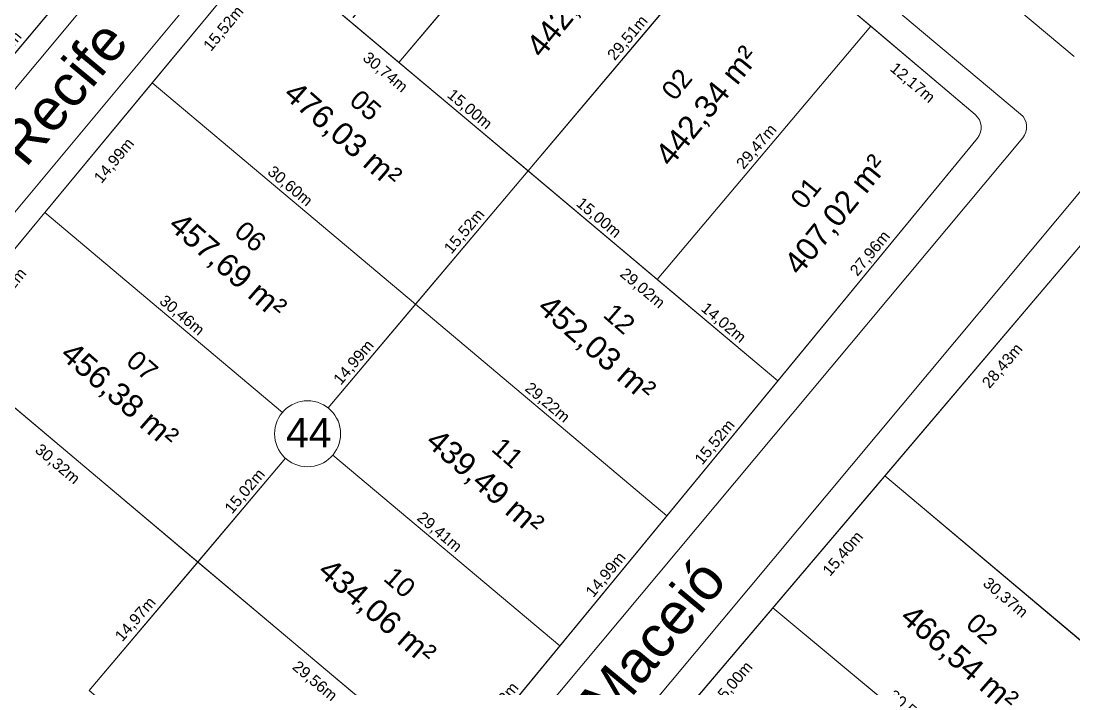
# Model space of a CAD drawing. Header units: metres. Extents: x 3808 to 8215, y 2374 to 6187.
# Drawn here: x 4987.5 to 5081.2, y 3154 to 3213.4 of the extents above; entities that cross this region are included whole.
import ezdxf

# ---------------------------------------------------------------- set-up
doc = ezdxf.new("R2010")
doc.units = ezdxf.units.M
for name, color, linetype in [('Areas Lotes', 1, 'Continuous'), ('Calçada', 8, 'Continuous'), ('COTAS', 7, 'Continuous'), ('Lote', 7, 'Continuous'), ('Nome das Ruas', 7, 'Continuous'), ('Nº Lote', 7, 'Continuous'), ('Nº. quadra', 7, 'Continuous'), ('quadras', 7, 'Continuous')]:
    doc.layers.add(name, color=color, linetype=linetype)
doc.styles.add('Arial', font='arial.ttf')
doc.dimstyles.new('Copy(2) of ISO-25', dxfattribs={"dimtxt": 1, "dimasz": 2.5, "dimexe": 1.25, "dimexo": 0.625, "dimgap": 0.2, "dimtad": 1, "dimtoh": 1, "dimlfac": 1, "dimzin": 1, "dimtxsty": 'Arial', "dimblk": 'NONE', "dimcen": 0, "dimse1": 1, "dimse2": 1, "dimsd1": 1, "dimsd2": 1, "dimclrt": 256, "dimaunit": 1, "dimadec": 3, "dimazin": 0, "dimtfac": 1, "dimtmove": 0, "dimatfit": 3, "dimldrblk": 'NONE', "dimfxl": 1, "dimtolj": 1, "dimtzin": 0, "dimarcsym": 0})

# ---------------------------------------------------------------- blocks, each defined once
blk = doc.blocks.new('*D2610')
at = {"layer": 'Defpoints', "color": 0, "linetype": 'Continuous', "transparency": 16777216}
for p in [(5035.449, 3157.801), (5035.449, 3157.801), (5025.88, 3146.227)]:
    blk.add_point(p, dxfattribs=at)
at = {"layer": 'COTAS', "linetype": 'Continuous', "lineweight": 5, "transparency": 16777216, "insert": (5030.061, 3152.511), "char_height": 1, "attachment_point": 5, "rotation": 50.56492, "style": 'Arial'}
blk.add_mtext('\\A1;15,02m', dxfattribs=at)
blk = doc.blocks.new('_None')
blk = doc.blocks.new('*D2611')
at = {"layer": 'Defpoints', "color": 0, "linetype": 'Continuous', "transparency": 16777216}
for p in [(5044.972, 3169.381), (5044.972, 3169.381), (5035.449, 3157.801)]:
    blk.add_point(p, dxfattribs=at)
at = {"layer": 'COTAS', "linetype": 'Continuous', "lineweight": 5, "transparency": 16777216, "insert": (5039.592, 3164.1), "char_height": 1, "attachment_point": 5, "rotation": 50.56492, "style": 'Arial'}
blk.add_mtext('\\A1;14,99m', dxfattribs=at)
blk = doc.blocks.new('*D2612')
at = {"layer": 'Defpoints', "color": 0, "linetype": 'Continuous', "transparency": 16777216}
for p in [(5054.833, 3181.371), (5054.833, 3181.371), (5044.972, 3169.381)]:
    blk.add_point(p, dxfattribs=at)
at = {"layer": 'COTAS', "linetype": 'Continuous', "lineweight": 5, "transparency": 16777216, "insert": (5049.284, 3175.885), "char_height": 1, "attachment_point": 5, "rotation": 50.56492, "style": 'Arial'}
blk.add_mtext('\\A1;15,52m', dxfattribs=at)
blk = doc.blocks.new('*D2613')
at = {"layer": 'Defpoints', "color": 0, "linetype": 'Continuous', "transparency": 16777216}
for p in [(5072.595, 3202.967), (5072.595, 3202.967), (5054.833, 3181.371)]:
    blk.add_point(p, dxfattribs=at)
at = {"layer": 'COTAS', "linetype": 'Continuous', "lineweight": 5, "transparency": 16777216, "insert": (5063.095, 3192.678), "char_height": 1, "attachment_point": 5, "rotation": 50.56492, "style": 'Arial'}
blk.add_mtext('\\A1;27,96m', dxfattribs=at)
blk = doc.blocks.new('*D2615')
at = {"layer": 'Defpoints', "color": 0, "linetype": 'Continuous', "transparency": 16777216}
for p in [(4989.637, 3196.345), (4991.69, 3194.644), (4980.056, 3184.782)]:
    blk.add_point(p, dxfattribs=at)
at = {"layer": 'COTAS', "linetype": 'Continuous', "lineweight": 5, "transparency": 16777216, "insert": (4986.283, 3189.373), "char_height": 1, "attachment_point": 5, "rotation": 50.35618, "style": 'Arial'}
blk.add_mtext('\\A1;15,02m', dxfattribs=at)
blk = doc.blocks.new('*D2616')
at = {"layer": 'Defpoints', "color": 0, "linetype": 'Continuous', "transparency": 16777216}
for p in [(4999.202, 3207.89), (5001.256, 3206.189), (4989.637, 3196.345)]:
    blk.add_point(p, dxfattribs=at)
at = {"layer": 'COTAS', "linetype": 'Continuous', "lineweight": 5, "transparency": 16777216, "insert": (4995.857, 3200.927), "char_height": 1, "attachment_point": 5, "rotation": 50.35618, "style": 'Arial'}
blk.add_mtext('\\A1;14,99m', dxfattribs=at)
blk = doc.blocks.new('*D2617')
at = {"layer": 'Defpoints', "color": 0, "linetype": 'Continuous', "transparency": 16777216}
for p in [(5009.107, 3219.844), (5011.16, 3218.142), (4999.202, 3207.89)]:
    blk.add_point(p, dxfattribs=at)
at = {"layer": 'COTAS', "linetype": 'Continuous', "lineweight": 5, "transparency": 16777216, "insert": (5005.591, 3212.676), "char_height": 1, "attachment_point": 5, "rotation": 50.35618, "style": 'Arial'}
blk.add_mtext('\\A1;15,52m', dxfattribs=at)
blk = doc.blocks.new('*D2621')
at = {"layer": 'Defpoints', "color": 0, "linetype": 'Continuous', "transparency": 16777216}
for p in [(5051.659, 3222.606), (5063.113, 3212.921), (5061.628, 3211.164)]:
    blk.add_point(p, dxfattribs=at)
at = {"layer": 'COTAS', "linetype": 'Continuous', "lineweight": 5, "transparency": 16777216, "insert": (5056.417, 3216.618), "char_height": 1, "attachment_point": 5, "rotation": 319.78661, "style": 'Arial'}
blk.add_mtext('\\A1;15,00m', dxfattribs=at)
blk = doc.blocks.new('*D2622')
at = {"layer": 'Defpoints', "color": 0, "linetype": 'Continuous', "transparency": 16777216}
for p in [(5063.113, 3212.921), (5072.405, 3205.066), (5070.919, 3203.308)]:
    blk.add_point(p, dxfattribs=at)
at = {"layer": 'COTAS', "linetype": 'Continuous', "lineweight": 5, "transparency": 16777216, "insert": (5066.79, 3207.848), "char_height": 1, "attachment_point": 5, "rotation": 319.78661, "style": 'Arial'}
blk.add_mtext('\\A1;12,17m', dxfattribs=at)
blk = doc.blocks.new('*D2623')
at = {"layer": 'Defpoints', "color": 0, "linetype": 'Continuous', "transparency": 16777216}
for p in [(4980.056, 3184.782), (5003.259, 3165.26), (5001.821, 3163.55)]:
    blk.add_point(p, dxfattribs=at)
at = {"layer": 'COTAS', "linetype": 'Continuous', "lineweight": 5, "transparency": 16777216, "insert": (4990.735, 3173.924), "char_height": 1, "attachment_point": 5, "rotation": 319.92429, "style": 'Arial'}
blk.add_mtext('\\A1;30,32m', dxfattribs=at)
blk = doc.blocks.new('*D2624')
at = {"layer": 'Defpoints', "color": 0, "linetype": 'Continuous', "transparency": 16777216}
for p in [(5003.259, 3165.26), (5003.259, 3165.26), (4993.451, 3153.946)]:
    blk.add_point(p, dxfattribs=at)
at = {"layer": 'COTAS', "linetype": 'Continuous', "lineweight": 5, "transparency": 16777216, "insert": (4997.75, 3160.127), "char_height": 1, "attachment_point": 5, "rotation": 49.07711, "style": 'Arial'}
blk.add_mtext('\\A1;14,97m', dxfattribs=at)
blk = doc.blocks.new('*D2626')
at = {"layer": 'Defpoints', "color": 0, "linetype": 'Continuous', "transparency": 16777216}
for p in [(5003.259, 3165.26), (5025.88, 3146.227), (5024.42, 3144.492)]:
    blk.add_point(p, dxfattribs=at)
at = {"layer": 'COTAS', "linetype": 'Continuous', "lineweight": 5, "transparency": 16777216, "insert": (5013.625, 3154.621), "char_height": 1, "attachment_point": 5, "rotation": 319.92429, "style": 'Arial'}
blk.add_mtext('\\A1;29,56m', dxfattribs=at)
blk = doc.blocks.new('*D2627')
at = {"layer": 'Defpoints', "color": 0, "linetype": 'Continuous', "transparency": 16777216}
for p in [(4989.637, 3196.345), (5012.945, 3176.735), (5012.945, 3176.735)]:
    blk.add_point(p, dxfattribs=at)
at = {"layer": 'COTAS', "linetype": 'Continuous', "lineweight": 5, "transparency": 16777216, "insert": (5001.806, 3187.153), "char_height": 1, "attachment_point": 5, "rotation": 319.92429, "style": 'Arial'}
blk.add_mtext('\\A1;30,46m', dxfattribs=at)
blk = doc.blocks.new('*D2628')
at = {"layer": 'Defpoints', "color": 0, "linetype": 'Continuous', "transparency": 16777216}
for p in [(5012.945, 3176.735), (5035.449, 3157.801), (5035.449, 3157.801)]:
    blk.add_point(p, dxfattribs=at)
at = {"layer": 'COTAS', "linetype": 'Continuous', "lineweight": 5, "transparency": 16777216, "insert": (5024.712, 3167.881), "char_height": 1, "attachment_point": 5, "rotation": 319.92429, "style": 'Arial'}
blk.add_mtext('\\A1;29,41m', dxfattribs=at)
blk = doc.blocks.new('*D2629')
at = {"layer": 'Defpoints', "color": 0, "linetype": 'Continuous', "transparency": 16777216}
for p in [(4999.202, 3207.89), (5022.614, 3188.193), (5022.614, 3188.193)]:
    blk.add_point(p, dxfattribs=at)
at = {"layer": 'COTAS', "linetype": 'Continuous', "lineweight": 5, "transparency": 16777216, "insert": (5011.424, 3198.654), "char_height": 1, "attachment_point": 5, "rotation": 319.92429, "style": 'Arial'}
blk.add_mtext('\\A1;30,60m', dxfattribs=at)
blk = doc.blocks.new('*D2630')
at = {"layer": 'Defpoints', "color": 0, "linetype": 'Continuous', "transparency": 16777216}
for p in [(5022.614, 3188.193), (5044.972, 3169.381), (5044.972, 3169.381)]:
    blk.add_point(p, dxfattribs=at)
at = {"layer": 'COTAS', "linetype": 'Continuous', "lineweight": 5, "transparency": 16777216, "insert": (5034.309, 3179.4), "char_height": 1, "attachment_point": 5, "rotation": 319.92429, "style": 'Arial'}
blk.add_mtext('\\A1;29,22m', dxfattribs=at)
blk = doc.blocks.new('*D2631')
at = {"layer": 'Defpoints', "color": 0, "linetype": 'Continuous', "transparency": 16777216}
for p in [(5009.107, 3219.844), (5032.626, 3200.055), (5031.134, 3198.281)]:
    blk.add_point(p, dxfattribs=at)
at = {"layer": 'COTAS', "linetype": 'Continuous', "lineweight": 5, "transparency": 16777216, "insert": (5019.89, 3208.788), "char_height": 1, "attachment_point": 5, "rotation": 319.92429, "style": 'Arial'}
blk.add_mtext('\\A1;30,74m', dxfattribs=at)
blk = doc.blocks.new('*D2632')
at = {"layer": 'Defpoints', "color": 0, "linetype": 'Continuous', "transparency": 16777216}
for p in [(5032.626, 3200.055), (5054.833, 3181.371), (5053.358, 3179.618)]:
    blk.add_point(p, dxfattribs=at)
at = {"layer": 'COTAS', "linetype": 'Continuous', "lineweight": 5, "transparency": 16777216, "insert": (5042.77, 3189.573), "char_height": 1, "attachment_point": 5, "rotation": 319.92429, "style": 'Arial'}
blk.add_mtext('\\A1;29,02m', dxfattribs=at)
blk = doc.blocks.new('*D2633')
at = {"layer": 'Defpoints', "color": 0, "linetype": 'Continuous', "transparency": 16777216}
for p in [(5012.945, 3176.735), (5012.945, 3176.735), (5003.259, 3165.26)]:
    blk.add_point(p, dxfattribs=at)
at = {"layer": 'COTAS', "linetype": 'Continuous', "lineweight": 5, "transparency": 16777216, "insert": (5007.49, 3171.514), "char_height": 1, "attachment_point": 5, "rotation": 49.83596, "style": 'Arial'}
blk.add_mtext('\\A1;15,02m', dxfattribs=at)
blk = doc.blocks.new('*D2634')
at = {"layer": 'Defpoints', "color": 0, "linetype": 'Continuous', "transparency": 16777216}
for p in [(5022.614, 3188.193), (5022.614, 3188.193), (5012.945, 3176.735)]:
    blk.add_point(p, dxfattribs=at)
at = {"layer": 'COTAS', "linetype": 'Continuous', "lineweight": 5, "transparency": 16777216, "insert": (5017.167, 3182.98), "char_height": 1, "attachment_point": 5, "rotation": 49.83596, "style": 'Arial'}
blk.add_mtext('\\A1;14,99m', dxfattribs=at)
blk = doc.blocks.new('*D2635')
at = {"layer": 'Defpoints', "color": 0, "linetype": 'Continuous', "transparency": 16777216}
for p in [(5032.626, 3200.055), (5032.626, 3200.055), (5022.614, 3188.193)]:
    blk.add_point(p, dxfattribs=at)
at = {"layer": 'COTAS', "linetype": 'Continuous', "lineweight": 5, "transparency": 16777216, "insert": (5027.008, 3194.64), "char_height": 1, "attachment_point": 5, "rotation": 49.83596, "style": 'Arial'}
blk.add_mtext('\\A1;15,52m', dxfattribs=at)
blk = doc.blocks.new('*D2636')
at = {"layer": 'Defpoints', "color": 0, "linetype": 'Continuous', "transparency": 16777216}
for p in [(5051.659, 3222.606), (5051.659, 3222.606), (5032.626, 3200.055)]:
    blk.add_point(p, dxfattribs=at)
at = {"layer": 'COTAS', "linetype": 'Continuous', "lineweight": 5, "transparency": 16777216, "insert": (5041.53, 3211.847), "char_height": 1, "attachment_point": 5, "rotation": 49.83596, "style": 'Arial'}
blk.add_mtext('\\A1;29,51m', dxfattribs=at)
blk = doc.blocks.new('*D2637')
at = {"layer": 'Defpoints', "color": 0, "linetype": 'Continuous', "transparency": 16777216}
for p in [(5040.204, 3232.29), (5040.204, 3232.29), (5021.148, 3209.712)]:
    blk.add_point(p, dxfattribs=at)
at = {"layer": 'COTAS', "linetype": 'Continuous', "lineweight": 5, "transparency": 16777216, "insert": (5030.064, 3221.518), "char_height": 1, "attachment_point": 5, "rotation": 49.83598, "style": 'Arial'}
blk.add_mtext('\\A1;29,54m', dxfattribs=at)
blk = doc.blocks.new('*D2638')
at = {"layer": 'Defpoints', "color": 0, "linetype": 'Continuous', "transparency": 16777216}
for p in [(5063.113, 3212.921), (5063.113, 3212.921), (5044.104, 3190.398)]:
    blk.add_point(p, dxfattribs=at)
at = {"layer": 'COTAS', "linetype": 'Continuous', "lineweight": 5, "transparency": 16777216, "insert": (5052.997, 3202.176), "char_height": 1, "attachment_point": 5, "rotation": 49.83594, "style": 'Arial'}
blk.add_mtext('\\A1;29,47m', dxfattribs=at)
blk = doc.blocks.new('*D2651')
at = {"layer": 'Defpoints', "color": 0, "linetype": 'Continuous', "transparency": 16777216}
for p in [(5054.406, 3161.194), (5056.312, 3159.575), (5044.698, 3149.758)]:
    blk.add_point(p, dxfattribs=at)
at = {"layer": 'COTAS', "linetype": 'Continuous', "lineweight": 5, "transparency": 16777216, "insert": (5050.848, 3154.376), "char_height": 1, "attachment_point": 5, "rotation": 49.6729, "style": 'Arial'}
blk.add_mtext('\\A1;15,00m', dxfattribs=at)
blk = doc.blocks.new('*D2652')
at = {"layer": 'Defpoints', "color": 0, "linetype": 'Continuous', "transparency": 16777216}
for p in [(5064.373, 3172.936), (5066.28, 3171.317), (5054.406, 3161.194)]:
    blk.add_point(p, dxfattribs=at)
at = {"layer": 'COTAS', "linetype": 'Continuous', "lineweight": 5, "transparency": 16777216, "insert": (5060.685, 3165.964), "char_height": 1, "attachment_point": 5, "rotation": 49.6729, "style": 'Arial'}
blk.add_mtext('\\A1;15,40m', dxfattribs=at)
blk = doc.blocks.new('*D2653')
at = {"layer": 'Defpoints', "color": 0, "linetype": 'Continuous', "transparency": 16777216}
for p in [(5082.771, 3194.609), (5084.678, 3192.991), (5064.373, 3172.936)]:
    blk.add_point(p, dxfattribs=at)
at = {"layer": 'COTAS', "linetype": 'Continuous', "lineweight": 5, "transparency": 16777216, "insert": (5074.868, 3182.672), "char_height": 1, "attachment_point": 5, "rotation": 49.6729, "style": 'Arial'}
blk.add_mtext('\\A1;28,43m', dxfattribs=at)
blk = doc.blocks.new('*D2673')
at = {"layer": 'Defpoints', "color": 0, "linetype": 'Continuous', "transparency": 16777216}
for p in [(5054.406, 3161.194), (5077.855, 3141.648), (5077.855, 3141.648)]:
    blk.add_point(p, dxfattribs=at)
at = {"layer": 'COTAS', "linetype": 'Continuous', "lineweight": 5, "transparency": 16777216, "insert": (5066.643, 3152.036), "char_height": 1, "attachment_point": 5, "rotation": 320.18776, "style": 'Arial'}
blk.add_mtext('\\A1;30,53m', dxfattribs=at)
blk = doc.blocks.new('*D2675')
at = {"layer": 'Defpoints', "color": 0, "linetype": 'Continuous', "transparency": 16777216}
for p in [(5064.373, 3172.936), (5087.599, 3153.371), (5086.152, 3151.653)]:
    blk.add_point(p, dxfattribs=at)
at = {"layer": 'COTAS', "linetype": 'Continuous', "lineweight": 5, "transparency": 16777216, "insert": (5075.055, 3162.048), "char_height": 1, "attachment_point": 5, "rotation": 319.89084, "style": 'Arial'}
blk.add_mtext('\\A1;30,37m', dxfattribs=at)
blk = doc.blocks.new('*D2677')
at = {"layer": 'Defpoints', "color": 0, "linetype": 'Continuous', "transparency": 16777216}
for p in [(5064.373, 3172.936), (5110.526, 3134.059), (5110.526, 3134.059)]:
    blk.add_point(p, dxfattribs=at)
at = {"layer": 'COTAS', "linetype": 'Continuous', "lineweight": 5, "transparency": 16777216, "insert": (5087.965, 3154.11), "char_height": 1, "attachment_point": 5, "rotation": 319.89084, "style": 'Arial'}
blk.add_mtext('\\A1;60,34m', dxfattribs=at)
blk = doc.blocks.new('*D2847')
at = {"layer": 'Defpoints', "color": 0, "linetype": 'Continuous', "transparency": 16777216}
for p in [(4991.649, 3216.113), (4991.649, 3216.113), (4981.275, 3203.749)]:
    blk.add_point(p, dxfattribs=at)
at = {"layer": 'COTAS', "linetype": 'Continuous', "lineweight": 5, "transparency": 16777216, "insert": (4985.848, 3210.446), "char_height": 1, "attachment_point": 5, "rotation": 50.00468, "style": 'Arial'}
blk.add_mtext('\\A1;16,14m', dxfattribs=at)
blk = doc.blocks.new('*D6292')
at = {"layer": 'Defpoints', "color": 0, "linetype": 'Continuous', "transparency": 16777216}
for p in [(5009.107, 3219.844), (5021.148, 3209.712), (5021.148, 3209.712)]:
    blk.add_point(p, dxfattribs=at)
at = {"layer": 'COTAS', "linetype": 'Continuous', "lineweight": 5, "transparency": 16777216, "insert": (5015.643, 3215.391), "char_height": 1, "attachment_point": 5, "rotation": 319.92429, "style": 'Arial'}
blk.add_mtext('\\A1;15,74m', dxfattribs=at)
blk = doc.blocks.new('*D6293')
at = {"layer": 'Defpoints', "color": 0, "linetype": 'Continuous', "transparency": 16777216}
for p in [(5021.148, 3209.712), (5032.626, 3200.055), (5032.626, 3200.055)]:
    blk.add_point(p, dxfattribs=at)
at = {"layer": 'COTAS', "linetype": 'Continuous', "lineweight": 5, "transparency": 16777216, "insert": (5027.403, 3205.497), "char_height": 1, "attachment_point": 5, "rotation": 319.92429, "style": 'Arial'}
blk.add_mtext('\\A1;15,00m', dxfattribs=at)
blk = doc.blocks.new('*D6294')
at = {"layer": 'Defpoints', "color": 0, "linetype": 'Continuous', "transparency": 16777216}
for p in [(5032.626, 3200.055), (5044.104, 3190.398), (5044.104, 3190.398)]:
    blk.add_point(p, dxfattribs=at)
at = {"layer": 'COTAS', "linetype": 'Continuous', "lineweight": 5, "transparency": 16777216, "insert": (5038.881, 3195.84), "char_height": 1, "attachment_point": 5, "rotation": 319.92429, "style": 'Arial'}
blk.add_mtext('\\A1;15,00m', dxfattribs=at)
blk = doc.blocks.new('*D6295')
at = {"layer": 'Defpoints', "color": 0, "linetype": 'Continuous', "transparency": 16777216}
for p in [(5044.104, 3190.398), (5054.833, 3181.371), (5054.833, 3181.371)]:
    blk.add_point(p, dxfattribs=at)
at = {"layer": 'COTAS', "linetype": 'Continuous', "lineweight": 5, "transparency": 16777216, "insert": (5049.984, 3186.498), "char_height": 1, "attachment_point": 5, "rotation": 319.92429, "style": 'Arial'}
blk.add_mtext('\\A1;14,02m', dxfattribs=at)

msp = doc.modelspace()

# ---------------------------------------------------------------- linework, layer by layer
at = {"layer": 'Calçada', "linetype": 'Continuous', "lineweight": 5}
for p, q in [((5081.21, 3210.235), (5033.554, 3250.248)), ((5076.443, 3205.098), (5029.167, 3244.791)), ((5022.391, 3238.883), (4952.386, 3154.918)), ((4998.538, 3109.527), (5076.629, 3202.987)), ((5081.985, 3198.48), (5003.887, 3105.011))]:
    msp.add_line(p, q, dxfattribs=at)
at = {"layer": 'Calçada', "linetype": 'Continuous', "lineweight": 5, "flags": 128}
msp.add_lwpolyline([(4941.655, 3155.22, 0.418655), (4943.782, 3155.425), (4946.98, 3159.365), (5016.989, 3243.334), (5021.706, 3249.126, 0.409855), (5021.508, 3251.222), (4974.37, 3290.799, 0.415481), (4972.253, 3290.61), (4894.23, 3196.863, 0.413402), (4894.42, 3194.753), (4941.655, 3155.22)], format="xyb", dxfattribs=at)
at = {"layer": 'Calçada', "linetype": 'Continuous', "lineweight": 5}
msp.add_arc((5075.478, 3203.949), 1.5, 320.11931, 49.98262, dxfattribs=at)
at = {"layer": 'Lote', "linetype": 'Continuous', "lineweight": 5}
for p, q in [((5021.148, 3209.712), (5040.204, 3232.29)), ((5051.659, 3222.606), (5014.837, 3178.978)), ((5054.833, 3181.371), (5009.107, 3219.844)), ((5044.104, 3190.398), (5063.113, 3212.921)), ((5022.614, 3188.193), (4999.202, 3207.89)), ((5010.775, 3178.561), (4989.637, 3196.345)), ((5022.614, 3188.193), (5044.972, 3169.381)), ((5025.88, 3146.227), (4980.056, 3184.782)), ((5011.05, 3174.491), (4993.603, 3153.818)), ((5015.27, 3174.779), (5035.449, 3157.801)), ((5064.373, 3172.936), (5110.526, 3134.059)), ((5054.406, 3161.194), (5077.855, 3141.648))]:
    msp.add_line(p, q, dxfattribs=at)
at = {"layer": 'Lote', "linetype": 'Continuous', "lineweight": 5, "flags": 128}
for points in [[(5040.204, 3232.29), (5029.138, 3241.646, 0.417128), (5027.015, 3241.457), (5009.107, 3219.844), (5021.148, 3209.712)], [(5044.104, 3190.398), (5054.833, 3181.371), (5072.595, 3202.967, 0.41024), (5072.405, 3205.066), (5063.113, 3212.921)], [(5110.526, 3134.059), (5128.916, 3156.064, 0.414341), (5128.726, 3158.178), (5084.876, 3194.79, 0.411828), (5082.771, 3194.609), (5064.373, 3172.936)], [(4993.603, 3153.818), (5003.259, 3165.26), (4980.056, 3184.782), (4952.782, 3151.865, 0.413066), (4952.975, 3149.756), (4996.784, 3113.168, 0.41643), (4998.904, 3113.367), (5016.399, 3134.639)]]:
    msp.add_lwpolyline(points, format="xyb", close=True, dxfattribs=at)
for points in [[(4960.317, 3221.24), (4981.275, 3203.749), (4991.649, 3216.113), (4968.317, 3235.585), (4959.792, 3225.354)], [(5014.837, 3178.978), (5022.614, 3188.193), (4999.202, 3207.89), (4989.637, 3196.345), (5010.775, 3178.561)], [(5010.775, 3178.561), (4989.637, 3196.345), (4980.056, 3184.782), (5003.259, 3165.26), (5011.05, 3174.491)], [(5015.27, 3174.779), (5035.449, 3157.801), (5044.972, 3169.381), (5022.614, 3188.193), (5014.837, 3178.978)], [(5011.05, 3174.491), (5003.259, 3165.26), (5025.909, 3146.203), (5035.449, 3157.801), (5015.27, 3174.779)], [(5070.142, 3132.369), (5077.855, 3141.648), (5054.406, 3161.194), (5044.698, 3149.758), (5066.089, 3131.929)]]:
    msp.add_lwpolyline(points, dxfattribs=at)
for points in [[(5021.148, 3209.712), (5032.626, 3200.055), (5051.659, 3222.606), (5040.204, 3232.29)], [(5063.113, 3212.921), (5051.659, 3222.606), (5032.626, 3200.055), (5044.104, 3190.398)], [(5009.107, 3219.844), (4999.202, 3207.89), (5022.614, 3188.193), (5032.626, 3200.055)], [(5044.972, 3169.381), (5054.833, 3181.371), (5032.626, 3200.055), (5022.614, 3188.193)], [(5077.855, 3141.648), (5087.599, 3153.371), (5064.373, 3172.936), (5054.406, 3161.194)], [(5016.399, 3134.639), (5025.909, 3146.203), (5003.259, 3165.26), (4993.603, 3153.818)]]:
    msp.add_lwpolyline(points, close=True, dxfattribs=at)
at = {"layer": 'Nº. quadra', "lineweight": 5}
for start, end in [(0, 180), (180, 0)]:
    msp.add_arc((5013.021, 3176.669), 2.937, start, end, dxfattribs=at)
at = {"layer": 'quadras', "linetype": 'Continuous', "lineweight": 5}
for p, q in [((4943.575, 3158.812), (5018.619, 3248.261)), ((5027.015, 3241.457), (4952.782, 3151.865)), ((5072.405, 3205.066), (5029.138, 3241.646)), ((4998.904, 3113.367), (5072.595, 3202.967)), ((5082.771, 3194.609), (5007.644, 3106.107))]:
    msp.add_line(p, q, dxfattribs=at)
msp.add_arc((5071.436, 3203.92), 1.5, 320.56492, 49.78661, dxfattribs=at)

# ---------------------------------------------------------------- texts
at = {"layer": 'Areas Lotes', "color": 1, "lineweight": 5, "style": 'Arial'}
for s, rotation, p in [('442,90 m²', 50.94257, (5033.846, 3209.994)), ('442,34 m²', 50.94257, (5045.312, 3200.324)), ('476,03 m²', 318.90341, (5010.763, 3206.708)), ('407,02 m²', 50.94257, (5056.778, 3190.653)), ('457,69 m²', 318.90341, (5000.523, 3195.038)), ('452,03 m²', 318.90341, (5033.345, 3187.709)), ('456,38 m²', 318.90341, (4990.905, 3183.536)), ('439,49 m²', 318.90341, (5023.408, 3175.783)), ('434,06 m²', 318.90341, (5013.811, 3164.264)), ('466,54 m²', 318.90341, (5065.601, 3160.15))]:
    msp.add_text(s, height=2.0071, rotation=rotation, dxfattribs=at).set_placement(p)
at = {"layer": 'Nome das Ruas', "lineweight": 5, "style": 'Arial'}
for s, p in [('Rua Recife', (4980.996, 3191.891, 190.804)), ('Rua Maceió', (5032.9, 3142.426, 190.804))]:
    msp.add_text(s, height=3.6842, rotation=50.27315, dxfattribs=at).set_placement(p)
at = {"layer": 'Nº Lote', "lineweight": 5, "style": 'Arial'}
for s, rotation, p in [('02', 50.94257, (5045.682, 3206.198, 1.156)), ('05', 318.90341, (5016.621, 3206.129, 1.156)), ('01', 50.94257, (5057.149, 3196.528, 1.156)), ('06', 318.90341, (5006.381, 3194.459, 1.156)), ('12', 318.90341, (5039.202, 3187.13, 1.156)), ('07', 318.90341, (4996.763, 3182.957, 1.156)), ('11', 318.90341, (5029.266, 3175.204, 1.156)), ('10', 318.90341, (5019.669, 3163.685, 1.156)), ('02', 318.90341, (5071.459, 3159.571, 1.156))]:
    msp.add_text(s, height=1.706, rotation=rotation, dxfattribs=at).set_placement(p)
at = {"layer": 'Nº. quadra', "lineweight": 5, "style": 'Arial'}
msp.add_text('44', height=2.6083, dxfattribs=at).set_placement((5011.101, 3175.473))

# ---------------------------------------------------------------- dimensions: what is measured, and where the dimension line sits
at = {"layer": 'COTAS', "linetype": 'Continuous', "lineweight": 5}
for p1, p2, distance, picture, middle in [((5021.148, 3209.712), (5040.204, 3232.29), 0, '*D2637', (5030.064, 3221.518)), ((5009.107, 3219.844), (5032.626, 3200.055), -2.318, '*D2631', (5019.89, 3208.788)), ((5009.107, 3219.844), (5021.148, 3209.712), 0, '*D6292', (5015.643, 3215.391)), ((5044.104, 3190.398), (5063.113, 3212.921), 0, '*D2638', (5052.997, 3202.176)), ((5021.148, 3209.712), (5032.626, 3200.055), 0, '*D6293', (5027.403, 3205.497)), ((4999.202, 3207.89), (5022.614, 3188.193), 0, '*D2629', (5011.424, 3198.654)), ((5032.626, 3200.055), (5054.833, 3181.371), -2.291, '*D2632', (5042.77, 3189.573)), ((5032.626, 3200.055), (5044.104, 3190.398), 0, '*D6294', (5038.881, 3195.84)), ((4989.637, 3196.345), (5012.945, 3176.735), 0, '*D2627', (5001.806, 3187.153)), ((5044.104, 3190.398), (5054.833, 3181.371), 0, '*D6295', (5049.984, 3186.498)), ((5022.614, 3188.193), (5044.972, 3169.381), 0, '*D2630', (5034.309, 3179.4)), ((4980.056, 3184.782), (5003.259, 3165.26), -2.234, '*D2623', (4990.735, 3173.924)), ((5003.259, 3165.26), (5012.945, 3176.735), 0, '*D2633', (5007.49, 3171.514)), ((5012.945, 3176.735), (5035.449, 3157.801), 0, '*D2628', (5024.712, 3167.881)), ((5064.373, 3172.936), (5087.599, 3153.371), -2.247, '*D2675', (5075.055, 3162.048)), ((5064.373, 3172.9356), (5110.5259, 3134.0586), 0, '*D2677', (5087.9655, 3154.1097)), ((4993.451, 3153.946), (5003.259, 3165.26), 0, '*D2624', (4997.75, 3160.127)), ((5003.259, 3165.26), (5025.88, 3146.227), -2.268, '*D2626', (5013.625, 3154.621)), ((5054.406, 3161.194), (5077.855, 3141.648), 0, '*D2673', (5066.643, 3152.036))]:
    dim = msp.add_aligned_dim(p1=p1, p2=p2, distance=distance, dimstyle='Copy(2) of ISO-25', override={"dimpost": 'm'}, dxfattribs=at)
    dim.commit()
    dim.dimension.update_dxf_attribs({"geometry": picture, "text_midpoint": middle})
for base, p1, p2, angle, picture, middle in [((5051.659, 3222.606), (5032.626, 3200.055), (5051.659, 3222.606), 229.83596, '*D2636', (5041.53, 3211.847)), ((5061.628, 3211.164), (5051.659, 3222.606), (5063.113, 3212.921), 139.78661, '*D2621', (5056.417, 3216.618)), ((5011.16, 3218.142), (4999.202, 3207.89), (5009.107, 3219.844), 230.35618, '*D2617', (5005.591, 3212.676)), ((4991.649, 3216.113), (4981.275, 3203.749), (4991.649, 3216.113), 230.00468, '*D2847', (4985.848, 3210.446)), ((5070.919, 3203.308), (5063.113, 3212.921), (5072.405, 3205.066), 139.78661, '*D2622', (5066.79, 3207.848)), ((5001.256, 3206.189), (4989.637, 3196.345), (4999.202, 3207.89), 230.35618, '*D2616', (4995.857, 3200.927)), ((5072.595, 3202.967), (5054.833, 3181.371), (5072.595, 3202.967), 230.56492, '*D2613', (5063.095, 3192.678)), ((5032.626, 3200.055), (5022.614, 3188.193), (5032.626, 3200.055), 229.83596, '*D2635', (5027.008, 3194.64)), ((4991.69, 3194.644), (4980.056, 3184.782), (4989.637, 3196.345), 230.35618, '*D2615', (4986.283, 3189.373)), ((5084.678, 3192.991), (5064.373, 3172.936), (5082.771, 3194.609), 229.6729, '*D2653', (5074.868, 3182.672)), ((5022.614, 3188.193), (5012.945, 3176.735), (5022.614, 3188.193), 229.83596, '*D2634', (5017.167, 3182.98)), ((5054.833, 3181.371), (5044.972, 3169.381), (5054.833, 3181.371), 230.56492, '*D2612', (5049.284, 3175.885)), ((5066.28, 3171.317), (5054.406, 3161.194), (5064.373, 3172.936), 229.6729, '*D2652', (5060.685, 3165.964)), ((5044.972, 3169.381), (5035.449, 3157.801), (5044.972, 3169.381), 230.56492, '*D2611', (5039.592, 3164.1)), ((5056.312, 3159.575), (5044.698, 3149.758), (5054.406, 3161.194), 229.6729, '*D2651', (5050.848, 3154.376)), ((5035.449, 3157.801), (5025.88, 3146.227), (5035.449, 3157.801), 230.56492, '*D2610', (5030.061, 3152.511))]:
    dim = msp.add_linear_dim(base=base, p1=p1, p2=p2, angle=angle, dimstyle='Copy(2) of ISO-25', override={"dimpost": 'm', "dimtmove": 1}, dxfattribs=at)
    dim.commit()
    dim.dimension.update_dxf_attribs({"geometry": picture, "text_midpoint": middle})

doc.saveas('drawing.dxf')
